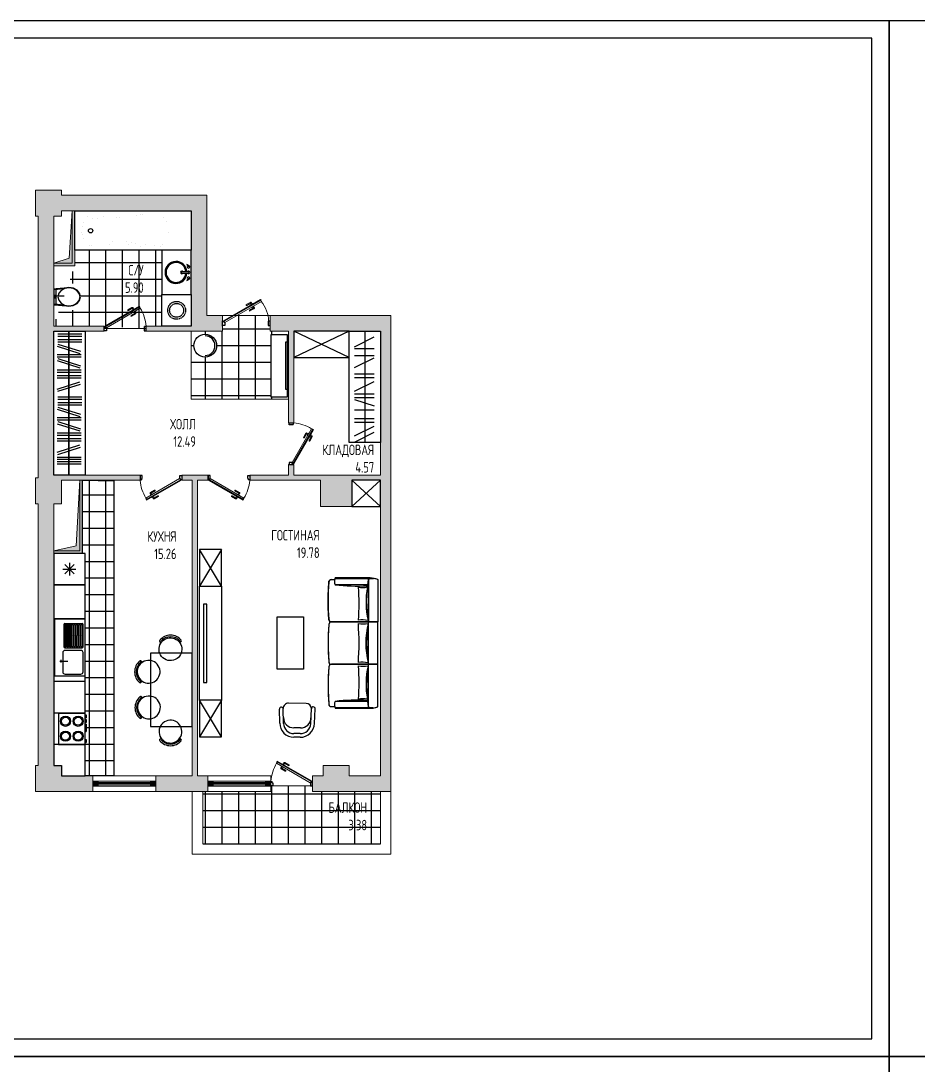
# Model space of a CAD drawing. Header units: millimetres. Extents: x -7516 to 14738, y -3327 to 3625.
# Drawn here: x 4191.4 to 4448.8, y 3325.3 to 3624.8 of the extents above; entities that cross this region are included whole.
import ezdxf

# ---------------------------------------------------------------- set-up
doc = ezdxf.new("R2010")
doc.units = ezdxf.units.MM
doc.header["$LTSCALE"] = 1.5
doc.linetypes.add('ACAD_ISO02W100', pattern=[15, 12, -3])
for name, color, linetype, lineweight in [('КАНАЛ', 38, 'Continuous', 30), ('новый план', 6, 'Continuous', 30), ('ОКОННЫЕ ПРОЕМЫ', 20, 'Continuous', 30), ('ОКОШКИ', 130, 'Continuous', 30), ('СТЕНЫ', 30, 'Continuous', 30)]:
    doc.layers.add(name, color=color, linetype=linetype, lineweight=lineweight)
for name, color, linetype in [('кафель', 9, 'Continuous'), ('МЕБЕЛЬ ОСНОВ', 7, 'Continuous'), ('Основные тонкие', 7, 'Continuous')]:
    doc.layers.add(name, color=color, linetype=linetype)
doc.styles.add('style1', font='txt.shx', dxfattribs={"width": 0.7, "height": 2.5})
pattern_1 = [(90, (-3185.1306, -1692.8), (-4.7625, 0), []), (180, (-3185.1306, -1692.8), (-3e-16, -4.7625), [])]

# ---------------------------------------------------------------- blocks, each defined once
blk = doc.blocks.new('дв.внутренние')
at = {"color": 7}
for p, q in [((3645.724, 2613.176), (3645.724, 2612.676)), ((3645.924, 2613.127), (3645.724, 2613.127)), ((3645.724, 2613.127), (3645.724, 2612.725)), ((3645.724, 2612.725), (3645.873, 2612.725)), ((3645.873, 2612.852), (3645.873, 2612.725)), ((3645.874, 2612.852), (3645.924, 2612.852)), ((3645.924, 2612.852), (3645.924, 2613.127)), ((3649.524, 2612.849), (3649.524, 2613.127)), ((3649.574, 2612.849), (3649.524, 2612.849)), ((3649.525, 2613.127), (3649.725, 2613.127)), ((3649.575, 2612.849), (3649.575, 2612.725)), ((3649.724, 2612.725), (3649.575, 2612.725)), ((3649.724, 2613.176), (3649.724, 2612.676)), ((3649.724, 2613.127), (3649.724, 2612.725))]:
    blk.add_line(p, q, dxfattribs=at)
at = {"color": 7, "lineweight": 9}
for p, q in [((3645.832, 2612.665), (3645.866, 2612.725)), ((3645.832, 2612.665), (3649.097, 2610.78)), ((3645.866, 2612.725), (3649.131, 2610.84)), ((3645.874, 2612.72), (3645.94, 2612.834)), ((3645.94, 2612.834), (3649.162, 2610.974)), ((3648.674, 2611.451), (3648.294, 2611.67)), ((3648.718, 2611.517), (3648.333, 2611.739)), ((3648.368, 2610.91), (3647.983, 2611.132)), ((3648.403, 2610.981), (3648.023, 2611.2)), ((3648.365, 2611.171), (3648.377, 2611.192)), ((3648.619, 2611.025), (3648.365, 2611.171)), ((3648.475, 2611.105), (3648.403, 2610.981)), ((3648.543, 2611.065), (3648.469, 2610.937)), ((3648.478, 2611.367), (3648.492, 2611.391)), ((3648.492, 2611.391), (3648.745, 2611.244)), ((3648.603, 2611.327), (3648.674, 2611.451)), ((3648.631, 2611.046), (3648.619, 2611.025)), ((3648.671, 2611.287), (3648.745, 2611.415)), ((3648.671, 2611.287), (3648.705, 2611.346)), ((3648.745, 2611.244), (3648.732, 2611.22)), ((3649.096, 2610.86), (3649.162, 2610.974)), ((3649.131, 2610.84), (3649.097, 2610.78))]:
    blk.add_line(p, q, dxfattribs=at)
at = {"color": 7}
blk.add_circle((3645.895, 2612.8), 0.0212, dxfattribs=at)
at = {"color": 7, "lineweight": 9}
blk.add_arc((3645.753, 2613.045), 3.989, 328.7313, 354.65578, dxfattribs=at)
for centre, major_axis, start_param, end_param in [((3648.314, 2611.704), (-0.0102, 0.0381), 5.497787, 8.63938), ((3648.003, 2611.166), (-0.0102, 0.0381), 5.497787, 8.63938), ((3648.405, 2610.974), (-0.0192, 0.0715), 2.356194, 3.926991), ((3648.681, 2611.452), (-0.0715, -0.0192), 2.356194, 3.926991)]:
    blk.add_ellipse(centre, major_axis=major_axis, ratio=1, start_param=start_param, end_param=end_param, dxfattribs=at)
blk = doc.blocks.new('двери наружные')
at = {"color": 0}
for p, q in [((3657.409, 2612.773), (3657.909, 2612.773)), ((3657.458, 2612.573), (3657.458, 2612.773)), ((3657.458, 2612.773), (3657.859, 2612.773)), ((3657.859, 2612.773), (3657.859, 2612.624)), ((3657.732, 2612.573), (3657.458, 2612.573)), ((3657.732, 2612.624), (3657.859, 2612.624)), ((3657.409, 2608.223), (3657.909, 2608.223)), ((3657.732, 2608.423), (3657.458, 2608.423)), ((3657.458, 2608.423), (3657.458, 2608.223)), ((3657.458, 2608.223), (3657.859, 2608.223)), ((3657.732, 2608.372), (3657.859, 2608.372)), ((3657.859, 2608.223), (3657.859, 2608.372))]:
    blk.add_line(p, q, dxfattribs=at)
at = {"color": 0, "lineweight": 9}
for p, q in [((3657.732, 2612.623), (3657.732, 2612.573)), ((3657.75, 2608.439), (3659.762, 2611.925)), ((3657.919, 2608.331), (3659.956, 2611.859)), ((3659.876, 2611.859), (3659.762, 2611.925)), ((3659.069, 2611.223), (3658.847, 2610.838)), ((3659.135, 2611.179), (3658.915, 2610.798)), ((3659.259, 2611.107), (3659.135, 2611.179)), ((3659.298, 2611.176), (3659.17, 2611.25)), ((3659.195, 2610.996), (3659.341, 2611.25)), ((3659.218, 2610.983), (3659.195, 2610.996)), ((3659.298, 2611.176), (3659.239, 2611.21)), ((3659.341, 2611.25), (3659.365, 2611.236)), ((3659.605, 2610.908), (3659.385, 2610.527)), ((3659.414, 2610.87), (3659.393, 2610.882)), ((3659.56, 2611.123), (3659.414, 2610.87)), ((3659.675, 2610.872), (3659.453, 2610.488)), ((3659.481, 2610.979), (3659.605, 2610.908)), ((3659.52, 2611.048), (3659.648, 2610.974)), ((3659.54, 2611.135), (3659.56, 2611.123)), ((3657.732, 2608.373), (3657.732, 2608.423)), ((3657.864, 2608.373), (3657.75, 2608.439)), ((3657.919, 2608.331), (3657.859, 2608.365))]:
    blk.add_line(p, q, dxfattribs=at)
at = {"color": 0, "lineweight": 0}
for p, q in [((3657.859, 2608.365), (3659.897, 2611.894)), ((3659.897, 2611.894), (3659.956, 2611.859))]:
    blk.add_line(p, q, dxfattribs=at)
at = {"color": 0}
blk.add_circle((3657.784, 2608.394), 0.0212, dxfattribs=at)
at = {"color": 0, "lineweight": 0}
blk.add_arc((3657.741, 2609.364), 3.262, 51.71073, 87.89272, dxfattribs=at)
at = {"color": 0, "lineweight": 9}
for centre, major_axis, start_param, end_param in [((3658.881, 2610.818), (-0.0381, -0.0102), 5.497787, 8.63938), ((3659.133, 2611.186), (0.0192, -0.0715), 2.356194, 3.926991), ((3659.611, 2610.91), (-0.0715, -0.0192), 2.356194, 3.926991), ((3659.419, 2610.507), (-0.0381, -0.0102), 5.497787, 8.63938)]:
    blk.add_ellipse(centre, major_axis=major_axis, ratio=1, start_param=start_param, end_param=end_param, dxfattribs=at)
blk = doc.blocks.new('рпр')
at = {"layer": 'МЕБЕЛЬ ОСНОВ', "color": 7}
for p, q in [((4888.37, 2986.87), (4888.15, 2984.66)), ((4888.24, 2985.04), (4888.2, 2984.98)), ((4888.41, 2986.97), (4888.22, 2985.01)), ((4888.65, 2985.63), (4888.27, 2984.94)), ((4888.28, 2985.08), (4888.46, 2986.92)), ((4888.36, 2986.84), (4888.37, 2986.92)), ((4888.37, 2986.92), (4888.41, 2986.97)), ((4888.41, 2986.97), (4888.4, 2986.81)), ((4888.41, 2986.97), (4889.54, 2986.97)), ((4888.41, 2986.97), (4889.54, 2986.97)), ((4888.46, 2986.92), (4888.41, 2986.97)), ((4889.22, 2986.08), (4888.65, 2985.63)), ((4889.88, 2986.24), (4889.22, 2986.08)), ((4889.54, 2986.97), (4890.22, 2986.97)), ((4889.6, 2986.82), (4889.54, 2986.97)), ((4890.16, 2986.82), (4889.6, 2986.82)), ((4889.7, 2986.77), (4889.87, 2986.77)), ((4889.79, 2986.7), (4889.7, 2986.77)), ((4889.87, 2986.77), (4889.73, 2986.77)), ((4889.73, 2986.77), (4890.06, 2986.77)), ((4889.96, 2986.7), (4889.79, 2986.7)), ((4890.55, 2986.07), (4889.88, 2986.24)), ((4890.06, 2986.77), (4889.96, 2986.7)), ((4890.22, 2986.97), (4890.16, 2986.82)), ((4890.22, 2986.97), (4891.33, 2986.97)), ((4891.11, 2985.61), (4890.55, 2986.07)), ((4891.48, 2984.92), (4891.11, 2985.61)), ((4891.33, 2986.97), (4891.28, 2986.92)), ((4891.28, 2986.92), (4891.47, 2985.08)), ((4891.33, 2986.97), (4891.37, 2986.92)), ((4891.37, 2986.57), (4891.33, 2986.97)), ((4891.37, 2986.92), (4891.4, 2986.62)), ((4891.4, 2986.62), (4891.37, 2986.57)), ((4891.37, 2986.57), (4891.37, 2986.57)), ((4891.55, 2984.95), (4891.51, 2985.03)), ((4888.2, 2984.98), (4888.06, 2984.13)), ((4888.06, 2984.13), (4888.19, 2983.29)), ((4888.27, 2984.94), (4888.13, 2984.13)), ((4888.13, 2984.13), (4888.26, 2983.32)), ((4888.19, 2983.29), (4888.58, 2982.57)), ((4888.26, 2983.32), (4888.63, 2982.63)), ((4891.09, 2982.61), (4891.48, 2983.3)), ((4891.14, 2982.55), (4891.54, 2983.26)), ((4891.61, 2984.11), (4891.48, 2984.92)), ((4891.48, 2983.3), (4891.61, 2984.11)), ((4891.54, 2983.26), (4891.68, 2984.11)), ((4891.68, 2984.11), (4891.55, 2984.95)), ((4888.58, 2982.57), (4889.17, 2982.09)), ((4888.63, 2982.63), (4889.19, 2982.17)), ((4889.17, 2982.09), (4889.86, 2981.92)), ((4889.19, 2982.17), (4889.86, 2982)), ((4889.86, 2982), (4890.53, 2982.16)), ((4889.86, 2981.92), (4890.55, 2982.08)), ((4890.53, 2982.16), (4891.09, 2982.61)), ((4890.55, 2982.08), (4891.14, 2982.55))]:
    blk.add_line(p, q, dxfattribs=at)
at = {"layer": 'МЕБЕЛЬ ОСНОВ', "color": 7, "ltscale": 1.5}
blk.add_lwpolyline([(4891.51, 2985.03), (4891.37, 2986.57)], dxfattribs=at)
blk = doc.blocks.new('СК43 R220')
blk.add_circle((0, 0), 218)
blk.add_arc((0, 0), 188, 0, 180)
blk = doc.blocks.new('ОЛЛ')
for p, q in [((5031.3, 3479.65), (5031.62, 3479.42)), ((5031.65, 3479.77), (5031.85, 3479.63)), ((5035.14, 3479.77), (5034.98, 3479.65)), ((5035.44, 3479.62), (5035.17, 3479.42)), ((5027.6, 3475.56), (5027.74, 3475.36)), ((5027.72, 3475.9), (5027.95, 3475.58)), ((5027.6, 3472.06), (5027.71, 3472.23)), ((5027.74, 3471.76), (5027.95, 3472.04)), ((5027.66, 3468.73), (5027.79, 3468.53)), ((5027.78, 3469.08), (5028, 3468.76)), ((5027.66, 3465.24), (5027.77, 3465.4)), ((5027.8, 3464.94), (5028, 3465.21)), ((5031.3, 3460.88), (5031.62, 3461.11)), ((5031.65, 3460.76), (5031.85, 3460.9)), ((5035.14, 3460.76), (5034.98, 3460.87)), ((5035.44, 3460.9), (5035.17, 3461.11))]:
    blk.add_line(p, q)
for points in [[(5031.92, 3476.52, -2.852439), (5034.64, 3476.36, -0.350569), (5031.92, 3476.52)], [(5030.84, 3475.29, 2.852439), (5031, 3472.57, 0.350569), (5030.84, 3475.29)], [(5030.9, 3468.46, 2.852439), (5031.06, 3465.74, 0.350569), (5030.9, 3468.46)], [(5031.92, 3464, 2.852439), (5034.64, 3464.17, 0.350569), (5031.92, 3464)]]:
    blk.add_lwpolyline(points, format="xyb")
for centre, radius, start, end in [((5033.4, 3478.15), 2.68, 40.2729, 139.7271), ((5033.4, 3478.15), 2.38, 40.0936, 139.9064), ((5031.71, 3479.69), 0.409, 152.0558, 185.8808), ((5031.42, 3479.81), 0.2, 234.3481, 319.9064), ((5035.37, 3479.81), 0.2, 220.0936, 291.128), ((5035.29, 3479.75), 0.2, 320.1758, 40.2729), ((5029.22, 3473.81), 2.68, 130.2729, 229.7271), ((5029.22, 3473.81), 2.38, 130.0936, 229.9064), ((5027.67, 3475.5), 0.409, 84.1192, 117.9442), ((5027.55, 3475.79), 0.2, 310.0936, 35.6519), ((5027.61, 3471.92), 0.2, 229.7271, 309.8242), ((5027.55, 3471.83), 0.2, 338.872, 49.9064), ((5029.28, 3466.98), 2.68, 130.2729, 229.7271), ((5029.28, 3466.98), 2.38, 130.0936, 229.9064), ((5027.73, 3468.67), 0.409, 84.1192, 117.9442), ((5027.61, 3468.96), 0.2, 310.0936, 35.6519), ((5027.67, 3465.09), 0.2, 229.7271, 309.8242), ((5027.61, 3465.01), 0.2, 338.872, 49.9064), ((5031.42, 3460.72), 0.2, 40.0936, 125.6519), ((5031.71, 3460.84), 0.409, 174.1192, 207.9442), ((5033.4, 3462.38), 2.68, 220.2729, 319.7271), ((5033.4, 3462.38), 2.38, 220.0936, 319.9064), ((5035.37, 3460.72), 0.2, 68.872, 139.9064), ((5035.29, 3460.77), 0.2, 319.7271, 39.8242)]:
    blk.add_arc(centre, radius, start, end)
at = {"layer": 'МЕБЕЛЬ ОСНОВ', "ltscale": 1.5}
blk.add_lwpolyline([(5037.57, 3477.39), (5029.57, 3477.39), (5029.57, 3463.39), (5037.57, 3463.39)], close=True, dxfattribs=at)
blk = doc.blocks.new('ММ07 950х2490')
for p, q in [((-1224, 131), (-1222, 827)), ((-1224, 802), (-1224, 131)), ((-1222, 827), (-1220, 857)), ((-1220, 857), (-1205, 923)), ((-1214, 131), (-1214, 864)), ((-1214, 851), (-1214, 131)), ((-1205, 923), (-1196, 948)), ((-1196, 948), (-384, 948)), ((-1196, 948), (-384, 948)), ((-384, 948), (-384, 124)), ((-384, 124), (-384, 948)), ((426, 948), (-384, 948)), ((426, 948), (-384, 948)), ((-384, 948), (-384, 124)), ((-384, 124), (-384, 948)), ((1238, 948), (426, 948)), ((1238, 948), (426, 948)), ((426, 948), (426, 124)), ((426, 62), (426, 948)), ((426, 60), (426, 948)), ((426, 124), (426, 948)), ((1246, 923), (1238, 948)), ((1262, 857), (1246, 923)), ((1256, 131), (1256, 864)), ((1256, 851), (1256, 131)), ((1264, 827), (1262, 857)), ((1266, 131), (1264, 827)), ((1266, 802), (1266, 131)), ((-1196, 768), (-384, 768)), ((-1094, 753), (-1094, 131)), ((426, 768), (-384, 768)), ((1238, 768), (426, 768)), ((1136, 753), (1136, 131)), ((-1214, 131), (-1224, 131)), ((-1214, 131), (-1224, 131)), ((-1194, 124), (-1214, 131)), ((-1190, 42), (-1194, 124)), ((-1194, 62), (-1194, 124)), ((-1185, 33), (-1190, 42)), ((-1163, 15), (-1185, 33)), ((-1144, 12), (-1163, 15)), ((-884, 0), (-1144, 12)), ((-653, 0), (-884, 0)), ((-431, 12), (-653, 0)), ((-399, 26), (-431, 12)), ((-388, 42), (-399, 26)), ((-384, 62), (-388, 42)), ((-384, 124), (-384, 62)), ((-384, 62), (-384, 124)), ((-384, 124), (-384, 62)), ((-384, 62), (-384, 124)), ((-384, 62), (-380, 42)), ((-380, 42), (-369, 26)), ((-369, 26), (-338, 12)), ((-338, 12), (-115, 0)), ((-115, 0), (115, 0)), ((115, 0), (376, 12)), ((376, 12), (395, 15)), ((395, 15), (417, 33)), ((417, 33), (422, 42)), ((422, 42), (426, 60)), ((426, 124), (426, 62)), ((426, 62), (426, 124)), ((426, 62), (430, 42)), ((430, 42), (441, 26)), ((441, 26), (472, 12)), ((472, 12), (695, 0)), ((695, 0), (925, 0)), ((925, 0), (1186, 12)), ((1186, 12), (1205, 15)), ((1205, 15), (1227, 33)), ((1227, 33), (1232, 42)), ((1232, 42), (1236, 124)), ((1236, 124), (1256, 131)), ((1236, 62), (1236, 124)), ((1256, 131), (1266, 131)), ((1256, 131), (1266, 131))]:
    blk.add_line(p, q)
for centre, radius, start, end in [((-818, 799), 406, 158.5632, 179.5809), ((-982, 857), 233, 157.205, 202.718), ((860, 799), 406, 0.4193, 21.4364), ((1023, 857), 233, 337.2846, 22.7952), ((-789, 3321), 2586, 260.9423, 279.0128), ((-5041, 566), 3971, 353.706, 2.6744), ((-767, 2387), 1663, 260.0645, 282.2775), ((-1421, 657), 379, 347.7285, 14.0418), ((144, 660), 567, 169.5898, 188.4269), ((21, 3321), 2586, 260.987, 279.0128), ((21, 2446), 1726, 257.4143, 282.5849), ((-913, 660), 567, 351.5741, 10.4095), ((954, 660), 567, 169.5897, 188.426), ((831, 3321), 2586, 260.9872, 279.0577), ((808, 2387), 1663, 257.7227, 279.9353), ((-103, 660), 567, 351.5743, 10.4103), ((1463, 657), 379, 165.9569, 192.2717), ((5082, 566), 3971, 177.3257, 186.294), ((-734, -2911), 3502, 84.7961, 95.2043), ((21, -4516), 5106, 85.8125, 94.1879), ((775, -2911), 3502, 84.7959, 95.2043), ((-1154, 270), 152, 246.7807, 293.2228), ((-1144, 62), 50, 180.0001, 270.0116), ((-789, 4867), 4868, 265.8169, 274.1833), ((-434, 62), 50, 270.0001, 0.0001), ((-334, 62), 50, 180.0001, 270.0116), ((21, 4867), 4868, 265.817, 274.1833), ((376, 62), 50, 270.0001, 0.0116), ((476, 62), 50, 180.0001, 269.9886), ((831, 4867), 4868, 265.8171, 274.1833), ((1196, 270), 152, 246.7807, 293.2194), ((1186, 62), 50, 270.0001, 0.0116)]:
    blk.add_arc(centre, radius, start, end)
blk = doc.blocks.new('нгг')
for p, q in [((5062.88, 3638.96), (5064.08, 3638.96)), ((5062.88, 3638.26), (5064.08, 3638.26)), ((5060.18, 3636.26), (5060.06, 3633.46)), ((5060.88, 3636.34), (5060.78, 3633.46)), ((5062.84, 3637.16), (5064.11, 3637.16)), ((5066.07, 3636.34), (5066.18, 3633.46)), ((5066.78, 3636.26), (5066.89, 3633.63)), ((5061.78, 3632.46), (5065.18, 3632.46))]:
    blk.add_line(p, q)
for centre, radius, start, end in [((5062.88, 3636.26), 2.7, 90, 180), ((5062.88, 3636.26), 2, 90, 177.9546), ((5064.08, 3636.26), 2.7, 0, 90), ((5064.08, 3636.26), 2, 2.0454, 90), ((5062.84, 3635.16), 2, 90, 177.9546), ((5064.11, 3635.16), 2, 2.0454, 90), ((5060.42, 3633.47), 0.36, 180.9704, 359.4139), ((5061.78, 3633.46), 1, 180, 270), ((5065.18, 3633.46), 1, 270, 0), ((5066.53, 3633.58), 0.367, 198.1122, 8.28)]:
    blk.add_arc(centre, radius, start, end)

msp = doc.modelspace()

# ---------------------------------------------------------------- hatches: boundary and pattern name
at = {"layer": 'КАНАЛ', "ltscale": 1.5, "true_color": 0x939598}
h = msp.add_hatch(color=252, dxfattribs=at)
h.dxf.hatch_style = 1
h.paths.add_polyline_path([(4206.82, 3570.26), (4206.07, 3570.26), (4206.07, 3555.26), (4200.82, 3555.26), (4200.82, 3554.51), (4206.82, 3554.51)])
at = {"layer": 'КАНАЛ', "ltscale": 1.5, "true_color": 0x000000}
h = msp.add_hatch(color=18, dxfattribs=at)
h.dxf.hatch_style = 1
h.paths.add_polyline_path([(4200.82, 3555.26), (4206.07, 3555.26), (4206.07, 3570.26), (4205.27, 3556.76)])
at = {"layer": 'КАНАЛ', "ltscale": 1.5, "true_color": 0x939598}
h = msp.add_hatch(color=252, dxfattribs=at)
h.dxf.hatch_style = 1
h.paths.add_polyline_path([(4209.07, 3493.01), (4208.32, 3493.01), (4208.32, 3472.76), (4200.82, 3472.76), (4200.82, 3472.01), (4209.07, 3472.01)])
at = {"layer": 'КАНАЛ', "ltscale": 1.5, "true_color": 0x000000}
h = msp.add_hatch(color=18, dxfattribs=at)
h.dxf.hatch_style = 1
h.paths.add_polyline_path([(4200.82, 3472.76), (4208.32, 3472.76), (4208.32, 3493.01), (4207.24, 3474.19)])
at = {"layer": 'МЕБЕЛЬ ОСНОВ', "ltscale": 1.5, "true_color": 0x939598}
h = msp.add_hatch(color=252, dxfattribs=at)
h.dxf.hatch_style = 1
h.paths.add_polyline_path([(4297.57, 3540.26), (4262.92, 3540.26), (4262.92, 3535.76), (4268.17, 3535.76), (4268.17, 3509.51), (4269.67, 3509.51), (4269.67, 3535.76), (4285.57, 3535.76), (4294.57, 3535.76), (4294.57, 3494.51), (4285.57, 3494.51), (4269.67, 3494.51), (4269.67, 3497.51), (4268.17, 3497.51), (4268.17, 3494.51), (4257.07, 3494.51), (4257.07, 3493.01), (4277.32, 3493.01), (4277.32, 3485.51), (4286.32, 3485.51), (4286.32, 3493.01), (4294.57, 3493.01), (4294.57, 3408.26), (4285.57, 3408.26), (4285.57, 3411.26), (4278.07, 3411.26), (4278.07, 3408.26), (4275.07, 3408.26), (4275.07, 3403.76), (4297.57, 3403.76)])
h.paths.add_polyline_path([(4245.07, 3494.51), (4237.57, 3494.51), (4237.57, 3493.01), (4240.57, 3493.01), (4240.57, 3408.26), (4230.07, 3408.26), (4230.07, 3403.76), (4240.57, 3403.76), (4245.07, 3403.76), (4245.07, 3408.26), (4242.07, 3408.26), (4242.07, 3493.01), (4245.07, 3493.01)], flags=17)
h.paths.add_polyline_path([(4225.57, 3494.51), (4200.82, 3494.51), (4200.82, 3535.76), (4215.32, 3535.76), (4215.33, 3537.26), (4200.82, 3537.26), (4200.82, 3568.76), (4203.07, 3568.76), (4203.07, 3570.26), (4240.27, 3570.26), (4240.27, 3570.26), (4240.27, 3559.01), (4240.27, 3546.26), (4240.27, 3537.26), (4231.87, 3537.26), (4227.32, 3537.26), (4227.32, 3536.51), (4227.32, 3535.76), (4249.27, 3535.76), (4249.27, 3540.26), (4244.77, 3540.26), (4244.77, 3574.76), (4203.07, 3574.76), (4203.07, 3576.26), (4195.57, 3576.26), (4195.57, 3568.76), (4196.32, 3568.76), (4196.32, 3493.76), (4195.57, 3493.76), (4195.57, 3486.26), (4196.32, 3486.26), (4196.32, 3411.26), (4195.57, 3411.26), (4195.57, 3403.76), (4212.07, 3403.76), (4212.07, 3408.26), (4203.07, 3408.26), (4203.07, 3411.26), (4200.82, 3411.26), (4200.82, 3486.26), (4203.07, 3486.26), (4203.07, 3487.76), (4203.07, 3493.01), (4208.32, 3493.01), (4208.32, 3493.01), (4209.07, 3493.01), (4225.57, 3493.01)])
h = msp.add_hatch(dxfattribs=at)
h.set_pattern_fill('ANSI37', color=252, scale=1.5, angle=45)
h.set_pattern_definition(pattern_1)
h.paths.add_polyline_path([(4231.87, 3559.01), (4206.82, 3559.01), (4206.82, 3554.51), (4200.82, 3537.26), (4215.33, 3537.26), (4227.32, 3536.51), (4227.32, 3537.26), (4231.87, 3537.26), (4231.87, 3546.26)])
h.paths.add_polyline_path([(4200.9, 3547.67), (4200.9, 3547.82), (4200.9, 3547.82), (4200.9, 3547.67)], flags=17)
h.paths.add_polyline_path([(4201.06, 3543.37), (4197.23, 3543.71), (4200.89, 3545.13), (4200.89, 3547.56), (4205.52, 3548.29), (4205.29, 3548.33), (4201.42, 3547.93), (4201.5, 3547.88), (4203.8, 3548.09), (4207.44, 3550.05), (4208.47, 3545.61), (4207.37, 3541.19), (4203.96, 3543.09)])
h = msp.add_hatch(dxfattribs=at)
h.set_pattern_fill('ANSI37', color=252, scale=1.5, angle=45)
h.set_pattern_definition(pattern_1)
h.paths.add_polyline_path([(4268.17, 3535.76), (4262.92, 3535.76), (4262.92, 3535.76), (4262.92, 3537.4), (4262.32, 3537.4), (4262.32, 3538.23), (4262.48, 3538.23), (4262.48, 3538.61, 0.034751), (4262.2, 3540.26), (4253.34, 3540.26), (4249.92, 3538.28), (4249.84, 3538.42, -0.131652), (4249.85, 3538.38, -1.000001), (4249.72, 3538.38), (4249.72, 3538.23), (4249.87, 3538.23), (4249.87, 3537.4), (4249.27, 3537.4), (4249.27, 3535.76), (4240.27, 3535.76), (4240.27, 3516.26), (4268.17, 3516.26)])
h.paths.add_polyline_path([(4240.99, 3531.63, -1), (4247.54, 3531.63, -1)], flags=16)
h.paths.add_polyline_path([(4263.24, 3534.86), (4267.74, 3534.86), (4267.74, 3532.67), (4268.11, 3532.67), (4268.11, 3519.16), (4267.74, 3519.16), (4267.74, 3516.86), (4263.24, 3516.86)], flags=16)
h = msp.add_hatch(dxfattribs=at)
h.set_pattern_fill('ANSI37', color=252, scale=1.5, angle=45)
h.set_pattern_definition(pattern_1)
h.paths.add_polyline_path([(4218.07, 3492.88), (4209.07, 3493.01), (4209.07, 3472.01), (4209.82, 3472.01), (4209.82, 3425.7), (4210.15, 3425.7), (4210.15, 3424.85), (4209.82, 3424.85), (4209.82, 3424.39), (4210.15, 3424.39), (4210.15, 3423.55), (4209.82, 3423.55), (4209.82, 3423.09), (4210.15, 3423.09), (4210.15, 3422.24), (4209.82, 3422.24), (4209.82, 3421.79), (4210.15, 3421.79), (4210.15, 3420.94), (4209.82, 3420.94), (4209.82, 3418.64), (4210.15, 3418.64), (4210.15, 3417.79), (4209.82, 3417.79), (4209.82, 3408.26), (4218.07, 3408.26)])
at = {"layer": 'МЕБЕЛЬ ОСНОВ', "ltscale": 1.5, "true_color": 0x636466}
h = msp.add_hatch(color=251, dxfattribs=at)
h.dxf.hatch_style = 1
h.paths.add_polyline_path([(4212.07, 3405.26), (4213.57, 3405.26), (4213.57, 3406.76), (4212.07, 3406.76)])
h = msp.add_hatch(color=251, dxfattribs=at)
h.dxf.hatch_style = 1
h.paths.add_polyline_path([(4228.57, 3406.76), (4228.57, 3405.26), (4230.07, 3405.26), (4230.07, 3406.76)])
at = {"layer": 'МЕБЕЛЬ ОСНОВ', "ltscale": 1.5, "true_color": 0x939598}
h = msp.add_hatch(dxfattribs=at)
h.set_pattern_fill('ANSI37', color=252, scale=1.5, angle=45)
h.set_pattern_definition(pattern_1)
h.paths.add_polyline_path([(4243.57, 3403.76), (4243.57, 3388.76), (4294.57, 3388.76), (4294.57, 3403.76), (4275.07, 3403.76), (4275.07, 3405.41), (4263.07, 3405.41), (4263.07, 3403.76)])
at = {"layer": 'МЕБЕЛЬ ОСНОВ', "ltscale": 1.5, "true_color": 0x636466}
h = msp.add_hatch(color=251, dxfattribs=at)
h.dxf.hatch_style = 1
h.paths.add_polyline_path([(4245.07, 3406.76), (4245.07, 3405.26), (4246.57, 3405.26), (4246.57, 3406.76)])
h = msp.add_hatch(color=251, dxfattribs=at)
h.dxf.hatch_style = 1
h.paths.add_polyline_path([(4261.57, 3406.76), (4261.57, 3405.26), (4263.07, 3405.26), (4263.07, 3406.76)])

# ---------------------------------------------------------------- linework, layer by layer
for p, q in [((4202.01, 3535.05), (4208.86, 3535.05)), ((4202.01, 3534.39), (4208.86, 3534.39)), ((4205.03, 3535.76), (4205.03, 3494.51)), ((4205.22, 3494.51), (4205.22, 3535.76)), ((4287.06, 3531.33), (4292.75, 3534.16)), ((4290.07, 3535.76), (4290.07, 3503.84)), ((4201.77, 3531.46), (4208.3, 3529.38)), ((4201.98, 3532.1), (4208.51, 3530.01)), ((4202.01, 3533.42), (4208.86, 3533.42)), ((4202.01, 3532.75), (4208.86, 3532.75)), ((4201.81, 3529.12), (4208.67, 3529.12)), ((4201.81, 3528.46), (4208.67, 3528.46)), ((4287.06, 3530.86), (4292.75, 3530.86)), ((4287.06, 3528.76), (4292.75, 3528.76)), ((4287.06, 3525.35), (4292.75, 3528.18)), ((4201.77, 3527.33), (4208.3, 3525.24)), ((4201.98, 3527.96), (4208.51, 3525.88)), ((4201.81, 3524.67), (4208.67, 3524.67)), ((4201.81, 3524.01), (4208.67, 3524.01)), ((4201.81, 3523.04), (4208.67, 3523.04)), ((4201.81, 3522.37), (4208.67, 3522.37)), ((4287.06, 3523.54), (4292.75, 3523.54)), ((4287.06, 3522.5), (4292.75, 3522.5)), ((4201.77, 3519.16), (4208.3, 3521.24)), ((4201.98, 3518.53), (4208.51, 3520.61)), ((4287.06, 3518.55), (4292.75, 3521.38)), ((4202.01, 3516.98), (4208.86, 3516.98)), ((4202.01, 3516.31), (4208.86, 3516.31)), ((4287.06, 3517.84), (4292.75, 3517.84)), ((4287.06, 3516.8), (4292.75, 3516.8)), ((4287.06, 3516.14), (4292.75, 3514.36)), ((4201.77, 3513.39), (4208.3, 3511.31)), ((4201.98, 3514.03), (4208.51, 3511.94)), ((4202.01, 3515.34), (4208.86, 3515.34)), ((4202.01, 3514.68), (4208.86, 3514.68)), ((4287.06, 3513.24), (4292.75, 3513.24)), ((4201.81, 3511.05), (4208.67, 3511.05)), ((4201.81, 3510.38), (4208.67, 3510.38)), ((4287.06, 3510.74), (4292.75, 3510.74)), ((4201.77, 3509.25), (4208.3, 3507.17)), ((4201.98, 3509.89), (4208.51, 3507.8)), ((4287.06, 3509.7), (4292.75, 3509.7)), ((4287.06, 3505.75), (4292.75, 3508.58)), ((4201.81, 3506.6), (4208.67, 3506.6)), ((4201.81, 3505.94), (4208.67, 3505.94)), ((4201.81, 3504.97), (4208.67, 3504.97)), ((4201.81, 3504.3), (4208.67, 3504.3)), ((4287.06, 3503.95), (4292.75, 3506.78)), ((4201.77, 3501.09), (4208.3, 3503.17)), ((4201.98, 3500.45), (4208.51, 3502.54)), ((4201.81, 3499.65), (4208.67, 3499.65)), ((4201.81, 3499.05), (4208.67, 3499.05)), ((4201.81, 3498.36), (4208.67, 3498.36)), ((4201.81, 3497.69), (4208.67, 3497.69)), ((4204.02, 3466.2), (4206.63, 3468.82)), ((4206.63, 3466.2), (4204.02, 3468.82)), ((4205.32, 3469.36), (4205.32, 3465.66)), ((4203.47, 3467.51), (4207.18, 3467.51)), ((4209.82, 3453.26), (4200.82, 3453.26)), ((4201.12, 3436.8), (4201.12, 3453.26)), ((4209.82, 3453.26), (4201.12, 3453.26)), ((4209.82, 3436.8), (4209.82, 3453.26)), ((4203.73, 3451.65), (4203.73, 3445.26)), ((4203.97, 3448.46), (4203.97, 3451.47)), ((4204.03, 3451.95), (4208.99, 3451.95)), ((4204.42, 3448.46), (4204.42, 3451.47)), ((4204.63, 3448.46), (4204.63, 3451.47)), ((4205.08, 3448.46), (4205.08, 3451.47)), ((4205.29, 3448.46), (4205.29, 3451.47)), ((4205.74, 3448.46), (4205.74, 3451.47)), ((4205.95, 3448.46), (4205.95, 3451.47)), ((4206.4, 3448.46), (4206.4, 3451.47)), ((4206.61, 3448.46), (4206.61, 3451.47)), ((4207.06, 3448.46), (4207.06, 3451.47)), ((4207.28, 3448.46), (4207.28, 3451.47)), ((4207.73, 3448.46), (4207.73, 3451.47)), ((4207.94, 3448.46), (4207.94, 3451.47)), ((4208.39, 3448.46), (4208.39, 3451.47)), ((4208.6, 3448.46), (4208.6, 3451.47)), ((4209.05, 3448.46), (4209.05, 3451.47)), ((4209.29, 3445.26), (4209.29, 3451.65)), ((4203.97, 3448.46), (4203.97, 3445.44)), ((4204.42, 3448.46), (4204.42, 3445.44)), ((4204.63, 3448.46), (4204.63, 3445.44)), ((4205.08, 3448.46), (4205.08, 3445.44)), ((4205.29, 3448.46), (4205.29, 3445.44)), ((4205.74, 3448.46), (4205.74, 3445.44)), ((4205.95, 3448.46), (4205.95, 3445.44)), ((4206.4, 3448.46), (4206.4, 3445.44)), ((4206.61, 3448.46), (4206.61, 3445.44)), ((4207.06, 3448.46), (4207.06, 3445.44)), ((4207.28, 3448.46), (4207.28, 3445.44)), ((4207.73, 3448.46), (4207.73, 3445.44)), ((4207.94, 3448.46), (4207.94, 3445.44)), ((4208.39, 3448.46), (4208.39, 3445.44)), ((4208.6, 3448.46), (4208.6, 3445.44)), ((4209.05, 3448.46), (4209.05, 3445.44)), ((4204.03, 3444.96), (4208.99, 3444.96)), ((4203.4, 3443.58), (4203.4, 3438.08)), ((4208.57, 3444.23), (4204.05, 3444.23)), ((4209.22, 3438.08), (4209.22, 3443.58)), ((4209.82, 3436.8), (4201.12, 3436.8)), ((4204.05, 3437.43), (4208.57, 3437.43)), ((4209.82, 3435.26), (4200.82, 3435.26)), ((4209.82, 3426.26), (4200.82, 3426.26)), ((4202.14, 3426.26), (4202.14, 3417.26)), ((4202.14, 3426.26), (4209.82, 3426.26)), ((4209.82, 3425.7), (4210.15, 3425.7)), ((4209.82, 3424.85), (4210.15, 3424.85)), ((4209.82, 3424.39), (4210.15, 3424.39)), ((4209.82, 3423.55), (4210.15, 3423.55)), ((4210.15, 3425.7), (4210.15, 3424.85)), ((4210.15, 3424.39), (4210.15, 3423.55)), ((4209.82, 3423.09), (4210.15, 3423.09)), ((4209.82, 3423.09), (4210.15, 3423.09)), ((4209.82, 3422.24), (4210.15, 3422.24)), ((4209.82, 3422.24), (4210.15, 3422.24)), ((4209.82, 3421.79), (4210.15, 3421.79)), ((4209.82, 3420.94), (4210.15, 3420.94)), ((4210.15, 3423.09), (4210.15, 3422.24)), ((4210.15, 3423.09), (4210.15, 3422.24)), ((4210.15, 3421.79), (4210.15, 3420.94)), ((4209.82, 3418.64), (4210.15, 3418.64)), ((4209.82, 3417.79), (4210.15, 3417.79)), ((4210.15, 3418.64), (4210.15, 3417.79)), ((4209.82, 3417.26), (4200.82, 3417.26)), ((4202.14, 3417.26), (4209.82, 3417.26))]:
    msp.add_line(p, q)
at = {"ltscale": 0.6}
for p, q in [((4202.9, 3440.73), (4202.9, 3441.48)), ((4202.59, 3441.11), (4204.87, 3441.11))]:
    msp.add_line(p, q, dxfattribs=at)
at = {"color": 252, "lineweight": 0, "true_color": 0x939598}
for p, q in [((4212.07, 3406.76), (4230.07, 3406.76)), ((4213.57, 3406.38), (4228.57, 3406.38)), ((4213.57, 3406.01), (4228.57, 3406.01)), ((4213.57, 3405.63), (4228.57, 3405.63)), ((4245.07, 3406.76), (4263.07, 3406.76)), ((4246.57, 3406.38), (4261.57, 3406.38)), ((4246.57, 3406.01), (4261.57, 3406.01)), ((4246.57, 3405.63), (4261.57, 3405.63)), ((4212.07, 3405.26), (4230.07, 3405.26)), ((4245.07, 3405.26), (4263.07, 3405.26))]:
    msp.add_line(p, q, dxfattribs=at)
at = {"color": 18, "true_color": 0x000000}
for points in [[(4019.98, 3327.78), (4440.48, 3327.78), (4440.48, 3624.78), (4019.98, 3624.78)], [(4440.48, 3327.78), (4860.98, 3327.78), (4860.98, 3624.78), (4440.48, 3624.78)], [(4019.98, 3030.78), (4440.48, 3030.78), (4440.48, 3327.78), (4019.98, 3327.78)], [(4440.48, 3030.78), (4860.98, 3030.78), (4860.98, 3327.78), (4440.48, 3327.78)]]:
    msp.add_lwpolyline(points, close=True, dxfattribs=at)
for points in [[(4200.82, 3494.51), (4200.82, 3535.76), (4209.82, 3535.76), (4209.82, 3494.51)], [(4200.82, 3472.01), (4200.82, 3463.01), (4209.82, 3463.01), (4209.82, 3472.01)]]:
    msp.add_lwpolyline(points, close=True)
at = {"color": 252, "lineweight": 0, "true_color": 0x939598}
for points in [[(4213.57, 3405.26), (4212.07, 3405.26), (4212.07, 3406.76), (4213.57, 3406.76)], [(4230.07, 3405.26), (4228.57, 3405.26), (4228.57, 3406.76), (4230.07, 3406.76)], [(4246.57, 3405.26), (4245.07, 3405.26), (4245.07, 3406.76), (4246.57, 3406.76)], [(4263.07, 3405.26), (4261.57, 3405.26), (4261.57, 3406.76), (4263.07, 3406.76)]]:
    msp.add_lwpolyline(points, close=True, dxfattribs=at)
for centre, radius in [((4204.18, 3423.9), 1.46), ((4204.18, 3423.9), 1.16), ((4207.81, 3423.9), 1.46), ((4207.81, 3423.9), 1.16), ((4204.18, 3419.61), 1.46), ((4204.18, 3419.61), 1.16), ((4207.81, 3419.61), 1.46), ((4207.81, 3419.61), 1.16)]:
    msp.add_circle(centre, radius)
for centre, radius, start, end in [((4204.03, 3451.65), 0.3, 90, 180), ((4204.27, 3451.47), 0.3, 104.4903, 180), ((4204.12, 3451.47), 0.3, 0, 75.5097), ((4204.93, 3451.47), 0.3, 104.4903, 180), ((4204.78, 3451.47), 0.3, 0, 75.5097), ((4205.59, 3451.47), 0.3, 104.4903, 180), ((4205.44, 3451.47), 0.3, 0, 75.5097), ((4206.25, 3451.47), 0.3, 104.4903, 180), ((4206.1, 3451.47), 0.3, 0, 75.5097), ((4206.91, 3451.47), 0.3, 104.4903, 180), ((4206.76, 3451.47), 0.3, 0, 75.5097), ((4207.58, 3451.47), 0.3, 104.4903, 180), ((4207.43, 3451.47), 0.3, 0, 75.5097), ((4208.24, 3451.47), 0.3, 104.4903, 180), ((4208.09, 3451.47), 0.3, 0, 75.5097), ((4208.9, 3451.47), 0.3, 104.4903, 180), ((4208.75, 3451.47), 0.3, 0, 75.5097), ((4208.99, 3451.65), 0.3, 0, 90), ((4204.03, 3445.26), 0.3, 180, 270), ((4204.27, 3445.44), 0.3, 180, 255.5097), ((4204.12, 3445.44), 0.3, 284.4903, 0), ((4204.93, 3445.44), 0.3, 180, 255.5097), ((4204.78, 3445.44), 0.3, 284.4903, 0), ((4205.59, 3445.44), 0.3, 180, 255.5097), ((4205.44, 3445.44), 0.3, 284.4903, 0), ((4206.25, 3445.44), 0.3, 180, 255.5097), ((4206.1, 3445.44), 0.3, 284.4903, 0), ((4206.91, 3445.44), 0.3, 180, 255.5097), ((4206.76, 3445.44), 0.3, 284.4903, 0), ((4207.58, 3445.44), 0.3, 180, 255.5097), ((4207.43, 3445.44), 0.3, 284.4903, 0), ((4208.24, 3445.44), 0.3, 180, 255.5097), ((4208.09, 3445.44), 0.3, 284.4903, 0), ((4208.9, 3445.44), 0.3, 180, 255.5097), ((4208.75, 3445.44), 0.3, 284.4903, 0), ((4208.99, 3445.26), 0.3, 270, 0), ((4204.05, 3443.58), 0.648, 90, 180), ((4208.57, 3443.58), 0.648, 0, 90), ((4204.05, 3438.08), 0.648, 180, 270), ((4208.57, 3438.08), 0.648, 270, 0)]:
    msp.add_arc(centre, radius, start, end)
at = {"layer": 'КАНАЛ', "color": 252, "lineweight": 20, "ltscale": 1.5, "true_color": 0x939598}
for points in [[(4206.07, 3570.26), (4206.82, 3570.26), (4206.82, 3554.51), (4200.82, 3554.51), (4200.82, 3555.26), (4206.07, 3555.26), (4206.07, 3570.26)], [(4200.82, 3472.76), (4200.82, 3472.01), (4209.07, 3472.01), (4209.07, 3493.01), (4208.32, 3493.01), (4208.32, 3472.76), (4200.82, 3472.76)]]:
    msp.add_lwpolyline(points, dxfattribs=at)
at = {"layer": 'КАНАЛ', "color": 18, "lineweight": 20, "ltscale": 1.5, "true_color": 0x000000}
for points in [[(4200.82, 3555.26), (4206.07, 3555.26), (4206.07, 3570.26), (4205.27, 3556.76), (4200.82, 3555.26)], [(4208.32, 3493.01), (4208.32, 3472.76), (4200.82, 3472.76), (4207.24, 3474.19), (4208.32, 3493.01)]]:
    msp.add_lwpolyline(points, dxfattribs=at)
at = {"layer": 'кафель', "color": 252, "lineweight": 20, "ltscale": 1.5, "true_color": 0x939598}
for points in [[(4215.33, 3536.51), (4227.32, 3536.51), (4227.32, 3537.26), (4240.27, 3537.26), (4240.27, 3570.26), (4203.07, 3570.26), (4203.07, 3568.76), (4200.82, 3568.76), (4200.82, 3537.26), (4215.33, 3537.26), (4215.33, 3536.51)], [(4243.57, 3403.76), (4243.57, 3388.76), (4294.57, 3388.76), (4294.57, 3403.76), (4275.07, 3403.76), (4275.07, 3405.41), (4263.07, 3405.41), (4263.07, 3403.76), (4243.57, 3403.76)]]:
    msp.add_lwpolyline(points, dxfattribs=at)
at = {"layer": 'кафель', "color": 252, "lineweight": 0, "ltscale": 1.5, "true_color": 0x939598}
msp.add_lwpolyline([(4249.27, 3540.26), (4262.92, 3540.26), (4262.92, 3535.76), (4268.17, 3535.76), (4268.17, 3516.26), (4240.27, 3516.26), (4240.27, 3535.76), (4249.27, 3535.76), (4249.27, 3540.26)], dxfattribs=at)
at = {"layer": 'МЕБЕЛЬ ОСНОВ', "ltscale": 1.5}
for points in [[(4206.82, 3570.26), (4240.27, 3570.26), (4240.27, 3559.01), (4206.82, 3559.01)], [(4240.27, 3537.26), (4231.87, 3537.26), (4231.87, 3546.26), (4240.27, 3546.26)], [(4267.74, 3516.86), (4263.24, 3516.86), (4263.24, 3534.86), (4267.74, 3534.86)], [(4285.57, 3535.76), (4294.57, 3535.76), (4294.57, 3503.84), (4285.57, 3503.84)], [(4268.11, 3519.16), (4268.11, 3532.67), (4267.27, 3532.67), (4267.27, 3519.16)], [(4209.82, 3463.01), (4200.82, 3463.01), (4200.82, 3453.26), (4209.82, 3453.26)], [(4248.9, 3429.96), (4242.6, 3429.96), (4242.6, 3462.68), (4248.9, 3462.68)]]:
    msp.add_lwpolyline(points, close=True, dxfattribs=at)
at = {"layer": 'МЕБЕЛЬ ОСНОВ', "ltscale": 600, "const_width": 0.00159}
for points in [[(4208.02, 3564.6), (4208.06, 3565.1), (4208.23, 3566.07), (4208.45, 3566.84), (4208.75, 3567.43), (4209.11, 3567.86), (4209.51, 3568.17), (4209.93, 3568.38), (4210.36, 3568.54), (4210.81, 3568.66), (4211.28, 3568.74), (4211.78, 3568.79), (4212.3, 3568.82), (4212.86, 3568.82), (4213.45, 3568.8), (4214.07, 3568.75), (4214.73, 3568.7), (4215.42, 3568.63), (4216.14, 3568.55), (4216.89, 3568.49), (4217.66, 3568.43), (4218.45, 3568.39), (4219.26, 3568.38), (4220.08, 3568.39), (4220.92, 3568.45), (4221.76, 3568.53), (4222.6, 3568.64), (4223.43, 3568.77), (4224.23, 3568.9), (4224.99, 3569.04), (4225.72, 3569.17), (4226.39, 3569.28), (4227.01, 3569.38), (4228.55, 3569.43), (4229.05, 3569.46), (4229.54, 3569.46), (4230.02, 3569.42), (4230.47, 3569.33), (4230.92, 3569.18), (4231.37, 3568.97), (4231.84, 3568.7), (4232.3, 3568.31), (4232.74, 3567.8), (4233.14, 3567.12), (4233.47, 3566.25), (4233.72, 3565.17), (4233.79, 3564.5), (4233.72, 3563.92), (4233.47, 3562.84), (4233.14, 3561.98), (4232.74, 3561.3), (4232.3, 3560.78), (4231.84, 3560.4), (4231.37, 3560.12), (4230.92, 3559.92), (4230.47, 3559.77), (4230.02, 3559.68), (4229.54, 3559.63), (4229.05, 3559.63), (4228.55, 3559.67), (4227.01, 3559.75), (4226.39, 3559.85), (4225.72, 3559.97), (4224.99, 3560.1), (4224.23, 3560.23), (4223.43, 3560.37), (4222.6, 3560.49), (4221.76, 3560.6), (4220.92, 3560.69), (4220.08, 3560.74), (4219.26, 3560.76), (4218.45, 3560.75), (4217.66, 3560.71), (4216.89, 3560.65), (4216.14, 3560.58), (4215.42, 3560.51), (4214.73, 3560.44), (4214.07, 3560.38), (4213.45, 3560.34), (4212.86, 3560.32), (4212.3, 3560.32), (4211.78, 3560.34), (4211.28, 3560.4), (4210.81, 3560.48), (4210.36, 3560.6), (4209.93, 3560.75), (4209.51, 3560.96), (4209.11, 3561.27), (4208.75, 3561.71), (4208.45, 3562.3), (4208.23, 3563.06), (4208.06, 3564.04)], [(4208.81, 3564.53), (4208.85, 3565), (4209, 3565.89), (4209.19, 3566.54), (4209.42, 3566.99), (4209.66, 3567.29), (4209.93, 3567.5), (4210.24, 3567.65), (4210.59, 3567.78), (4210.98, 3567.88), (4211.39, 3567.95), (4211.84, 3568), (4212.32, 3568.02), (4212.84, 3568.02), (4213.4, 3568), (4214.01, 3567.96), (4214.65, 3567.91), (4215.34, 3567.84), (4216.06, 3567.76), (4216.82, 3567.7), (4217.61, 3567.64), (4218.42, 3567.6), (4219.26, 3567.58), (4220.12, 3567.6), (4220.99, 3567.66), (4221.85, 3567.74), (4222.71, 3567.86), (4223.55, 3567.98), (4224.36, 3568.12), (4225.13, 3568.26), (4225.85, 3568.39), (4226.51, 3568.5), (4227.09, 3568.59), (4228.59, 3568.64), (4229.08, 3568.67), (4229.51, 3568.67), (4229.9, 3568.63), (4230.27, 3568.56), (4230.63, 3568.44), (4231, 3568.27), (4231.38, 3568.05), (4231.74, 3567.75), (4232.09, 3567.34), (4232.42, 3566.78), (4232.7, 3566.02), (4232.93, 3565.03), (4233, 3564.5), (4232.93, 3564.06), (4232.7, 3563.07), (4232.42, 3562.32), (4232.09, 3561.76), (4231.74, 3561.35), (4231.38, 3561.05), (4231, 3560.83), (4230.63, 3560.66), (4230.27, 3560.54), (4229.9, 3560.46), (4229.51, 3560.42), (4229.08, 3560.42), (4228.6, 3560.46), (4227.09, 3560.54), (4226.51, 3560.63), (4225.85, 3560.75), (4225.13, 3560.88), (4224.36, 3561.01), (4223.55, 3561.15), (4222.71, 3561.28), (4221.85, 3561.39), (4220.99, 3561.48), (4220.12, 3561.54), (4219.26, 3561.55), (4218.42, 3561.54), (4217.61, 3561.5), (4216.82, 3561.44), (4216.06, 3561.37), (4215.34, 3561.3), (4214.65, 3561.23), (4214.01, 3561.17), (4213.4, 3561.13), (4212.84, 3561.11), (4212.32, 3561.11), (4211.84, 3561.13), (4211.39, 3561.18), (4210.98, 3561.26), (4210.59, 3561.36), (4210.24, 3561.48), (4209.93, 3561.64), (4209.66, 3561.84), (4209.42, 3562.14), (4209.19, 3562.59), (4209, 3563.24), (4208.85, 3564.14)]]:
    msp.add_lwpolyline(points, close=True, dxfattribs=at)
at = {"layer": 'МЕБЕЛЬ ОСНОВ', "ltscale": 5}
msp.add_lwpolyline([(4240.27, 3546.26), (4240.27, 3559.01), (4231.87, 3559.01), (4231.87, 3546.26)], close=True, dxfattribs=at)
for points in [[(4239.47, 3552.8), (4237.58, 3552.8)], [(4237.58, 3552.45), (4239.47, 3552.45)]]:
    msp.add_lwpolyline(points, dxfattribs=at)
at = {"layer": 'МЕБЕЛЬ ОСНОВ', "ltscale": 1.5}
for points in [[(4269.67, 3535.76), (4269.67, 3528.26), (4285.57, 3528.26), (4285.57, 3535.76), (4269.67, 3535.76)], [(4285.57, 3535.76), (4269.67, 3528.26)], [(4285.57, 3528.26), (4269.67, 3535.76)], [(4286.32, 3485.51), (4294.57, 3493.01)], [(4286.32, 3485.51), (4294.57, 3485.51), (4294.57, 3493.01), (4286.32, 3493.01), (4286.32, 3485.51)], [(4294.57, 3485.51), (4286.32, 3493.01)], [(4248.9, 3462.68), (4242.6, 3473.18)], [(4248.9, 3473.18), (4242.6, 3462.68)], [(4247.24, 3462.68), (4248.9, 3462.68), (4248.9, 3473.18), (4242.6, 3473.18), (4242.6, 3462.68), (4247.24, 3462.68)], [(4244.71, 3457.49), (4243.81, 3457.49), (4243.81, 3434.99), (4244.71, 3434.99), (4244.71, 3457.49)], [(4200.82, 3453.26), (4200.82, 3411.26), (4203.07, 3411.26), (4203.07, 3408.26), (4209.82, 3408.26), (4209.82, 3453.26)], [(4248.9, 3419.46), (4242.6, 3429.96)], [(4247.24, 3419.46), (4248.9, 3419.46), (4248.9, 3429.96), (4242.6, 3429.96), (4242.6, 3419.46), (4247.24, 3419.46)], [(4248.9, 3429.96), (4242.6, 3419.46)]]:
    msp.add_lwpolyline(points, dxfattribs=at)
at = {"layer": 'МЕБЕЛЬ ОСНОВ', "color": 252, "ltscale": 1.5, "true_color": 0x939598}
msp.add_lwpolyline([(4209.07, 3493.01), (4218.07, 3492.88), (4218.07, 3408.26), (4209.82, 3408.26), (4209.82, 3472.01), (4209.07, 3472.01)], close=True, dxfattribs=at)
at = {"layer": 'МЕБЕЛЬ ОСНОВ'}
msp.add_lwpolyline([(4272.43, 3453.82), (4272.43, 3438.82), (4264.93, 3438.82), (4264.93, 3453.82)], close=True, dxfattribs=at)
at = {"layer": 'МЕБЕЛЬ ОСНОВ', "ltscale": 600}
msp.add_circle((4211.39, 3564.57), 0.615, dxfattribs=at)
at = {"layer": 'МЕБЕЛЬ ОСНОВ', "linetype": 'ACAD_ISO02W100', "ltscale": 0.01}
for radius in [2.57, 2]:
    msp.add_circle((4236.07, 3541.76), radius, dxfattribs=at)
at = {"layer": 'МЕБЕЛЬ ОСНОВ', "ltscale": 5}
for centre, radius, start, end in [((4235.9, 3552.63), 3.15, 3.0289, 356.606), ((4235.9, 3552.63), 2.85, 3.3481, 356.2482), ((4237.6, 3552.63), 0.382, 25.8568, 330.7492), ((4237.6, 3552.63), 0.299, 33.8135, 321.4282), ((4237.58, 3552.62), 0.176, 90, 270), ((4240.31, 3555.39), 1.39, 199.5178, 234.9132), ((4238.21, 3553.79), 1.39, 19.5178, 54.9132), ((4239.46, 3554.26), 0.382, 131.305, 111.3912), ((4239.46, 3552.63), 0.382, 209.2508, 154.1432), ((4239.47, 3552.62), 0.176, 270, 90), ((4240.31, 3549.86), 1.39, 125.0868, 160.4822), ((4238.21, 3551.46), 1.39, 305.0868, 340.4822), ((4239.46, 3550.99), 0.382, 248.6088, 228.695)]:
    msp.add_arc(centre, radius, start, end, dxfattribs=at)
at = {"layer": 'ОКОННЫЕ ПРОЕМЫ', "color": 252, "lineweight": 20, "ltscale": 1.5, "true_color": 0x939598}
for points in [[(4230.07, 3408.26), (4230.07, 3403.76), (4212.07, 3403.76), (4212.07, 3408.26), (4230.07, 3408.26)], [(4263.07, 3408.26), (4263.07, 3403.76), (4245.07, 3403.76), (4245.07, 3408.26), (4263.07, 3408.26)]]:
    msp.add_lwpolyline(points, dxfattribs=at)
at = {"layer": 'ОКОШКИ', "color": 252, "lineweight": 20, "ltscale": 1.5, "true_color": 0x939598}
for points in [[(4230.07, 3406.76), (4212.07, 3406.76), (4212.07, 3405.26), (4230.07, 3405.26)], [(4263.07, 3406.76), (4245.07, 3406.76), (4245.07, 3405.26), (4263.07, 3405.26)]]:
    msp.add_lwpolyline(points, close=True, dxfattribs=at)
at = {"layer": 'Основные тонкие'}
msp.add_lwpolyline([(4039.98, 3332.78), (4435.48, 3332.78), (4435.48, 3619.78), (4039.98, 3619.78)], close=True, dxfattribs=at)
at = {"layer": 'СТЕНЫ', "color": 252, "lineweight": 20, "ltscale": 1.5, "true_color": 0x939598}
for points in [[(4249.27, 3540.26), (4244.77, 3540.26), (4244.77, 3574.76), (4203.07, 3574.76), (4203.07, 3576.26), (4195.57, 3576.26), (4195.57, 3568.76), (4196.32, 3568.76), (4196.32, 3493.76), (4195.57, 3493.76), (4195.57, 3486.26), (4196.32, 3486.26), (4196.32, 3411.26), (4195.57, 3411.26), (4195.57, 3403.76), (4212.07, 3403.76), (4212.07, 3408.26), (4203.07, 3408.26), (4203.07, 3411.26), (4200.82, 3411.26), (4200.82, 3486.26), (4203.07, 3486.26), (4203.07, 3493.01), (4225.57, 3493.01), (4225.57, 3494.51), (4200.82, 3494.51), (4200.82, 3535.76), (4215.32, 3535.76), (4215.33, 3537.26), (4200.82, 3537.26), (4200.82, 3568.76), (4203.07, 3568.76), (4203.07, 3570.26), (4240.27, 3570.26), (4240.27, 3537.26), (4227.32, 3537.26), (4227.32, 3535.76), (4249.27, 3535.76), (4249.27, 3540.26)], [(4262.92, 3535.76), (4262.92, 3540.26), (4297.57, 3540.26), (4297.57, 3408.26), (4297.57, 3403.76), (4275.07, 3403.76), (4275.07, 3408.26), (4278.07, 3408.26), (4278.07, 3411.26), (4285.57, 3411.26), (4285.57, 3408.26), (4294.57, 3408.26), (4294.57, 3493.01), (4286.32, 3493.01), (4286.32, 3485.51), (4277.32, 3485.51), (4277.32, 3493.01), (4257.07, 3493.01), (4257.07, 3494.51), (4268.17, 3494.51), (4268.17, 3497.51), (4269.67, 3497.51), (4269.67, 3494.51), (4294.57, 3494.51), (4294.57, 3535.76), (4269.67, 3535.76), (4269.67, 3509.51), (4268.17, 3509.51), (4268.17, 3535.76), (4262.92, 3535.76)], [(4237.57, 3493.01), (4237.57, 3494.51), (4245.07, 3494.51), (4245.07, 3493.01), (4242.07, 3493.01), (4242.07, 3408.26), (4245.07, 3408.26), (4245.07, 3403.76), (4230.07, 3403.76), (4230.07, 3408.26), (4240.57, 3408.26), (4240.57, 3493.01), (4237.57, 3493.01)], [(4243.57, 3403.76), (4240.57, 3403.76), (4240.57, 3385.76), (4297.57, 3385.76), (4297.57, 3403.76), (4294.57, 3403.76), (4294.57, 3388.76), (4243.57, 3388.76), (4243.57, 3403.76)]]:
    msp.add_lwpolyline(points, dxfattribs=at)

# ---------------------------------------------------------------- block references
at = {"layer": 'МЕБЕЛЬ ОСНОВ'}
for name, p, xscale, yscale, zscale, rotation in [('рпр', (8681.35, -3789.17), 1.5, 1.5, 1.5, 90.00000000000001), ('СК43 R220', (4244.26, 3531.63), 0.015, 0.015, 0.015, 270.4870288136829), ('ММ07 950х2490', (4279.56, 3446.63), 0.01500000000000001, 0.01500000000000001, 0.01500000000000001, 270.0000940678653), ('нгг', (11918.36, 8803.89), 1.5, 1.5, 1.5, 179.4447983169433)]:
    msp.add_blockref(name, p, dxfattribs=dict(at, xscale=xscale, yscale=yscale, zscale=zscale, rotation=rotation))
at = {"layer": 'МЕБЕЛЬ ОСНОВ', "xscale": 1.5, "yscale": 1.5, "zscale": 1.5}
msp.add_blockref('ОЛЛ', (-3315.78, -1772.65), dxfattribs=at)
at = {"layer": 'новый план', "color": 0, "lineweight": -3, "yscale": 3, "zscale": 3}
for name, p, xscale, rotation in [('двери наружные', (-3575.4, -7434.97), -3, 270), ('дв.внутренние', (-6721.85, 11375.28), -3, 180), ('дв.внутренние', (12107.7, -7439.67), 3, 90), ('дв.внутренние', (15212.25, 11244.78), 3, 180)]:
    msp.add_blockref(name, p, dxfattribs=dict(at, xscale=xscale, rotation=rotation))
for p, xscale in [((15174.75, -4345.02), -3), ((-6692.1, -4345.02), 3)]:
    msp.add_blockref('дв.внутренние', p, dxfattribs=dict(at, xscale=xscale))

# ---------------------------------------------------------------- texts
at = {"layer": 'МЕБЕЛЬ ОСНОВ', "ltscale": 1.5, "char_height": 3, "attachment_point": 1, "style": 'style1'}
for s, width, insert in [('\\pxqr;С/У\\P5.90', 22.7397, (4203.87, 3554.78)), ('\\pxqr;ХОЛЛ\\P12.49', 22.7397, (4218.87, 3510.63)), ('\\pxqr;КЛАДОВАЯ\\P4.57', 22.7397, (4270.01, 3503.23)), ('\\pxqr;КУХНЯ\\P15.26', 11.6348, (4224.41, 3478.4)), ('\\pxqr;ГОСТИНАЯ\\P19.78', 22.7397, (4254.37, 3478.75)), ('\\pxqr;БАЛКОН\\P3.38', 22.7397, (4267.98, 3400.63))]:
    msp.add_mtext_dynamic_manual_height_columns(s, width=width, gutter_width=18.75, heights=[0], dxfattribs=dict(at, insert=insert))

doc.saveas('drawing.dxf')
